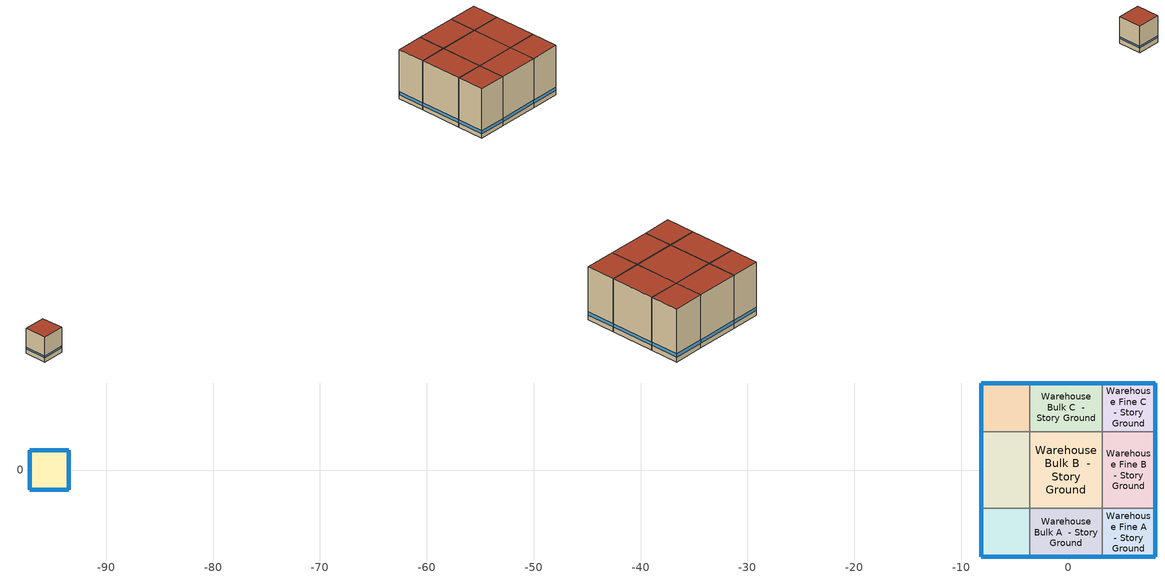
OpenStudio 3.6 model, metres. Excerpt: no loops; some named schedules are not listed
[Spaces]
Warehouse Bulk A end_a - Story Ground
 floor ground (Foundation F 126 Perim 914 Area 209): -8.14,-8.14 -8.14,-3.57 -3.57,-3.57 -3.57,-8.14 z0
 wall outside: -8.14,-3.57 -8.14,-8.14 -3.57,-8.14 z0:8.53
 wall to Warehouse Bulk B end_a - Story Ground: -3.57,-3.57 -8.14,-3.57 z0:8.53
 wall to Warehouse Bulk A  - Story Ground: -3.57,-8.14 -3.57,-3.57 z0:8.53
 window (Window U-0.75 SHGC 0.65): -8.14,-3.59 -8.14,-8.11 / -8.11,-8.14 -3.59,-8.14 z0.76:1.28
 roof outside: -3.57,-8.14 -3.57,-3.57 -8.14,-3.57 -8.14,-8.14 z8.53
Warehouse Bulk B end_a - Story Ground
 floor ground (Foundation F 126 Perim 714 Area 3263): -8.14,-3.57 -8.14,3.57 -3.57,3.57 -3.57,-3.57 z0
 wall outside: -8.14,3.57 -8.14,-3.57 z0:8.53
 wall to Warehouse Bulk C end_a - Story Ground: -3.57,3.57 -8.14,3.57 z0:8.53
 wall to Warehouse Bulk B  - Story Ground: -3.57,-3.57 -3.57,3.57 z0:8.53
 window (Window U-0.75 SHGC 0.65): -8.14,3.54 -8.14,-3.54 z0.76:1.28
 roof outside: -3.57,-3.57 -3.57,3.57 -8.14,3.57 -8.14,-3.57 z8.53
Warehouse Bulk C end_a - Story Ground
 floor ground (Foundation F 126 Perim 914 Area 209): -8.14,3.57 -8.14,8.14 -3.57,8.14 -3.57,3.57 z0
 wall outside: -3.57,8.14 -8.14,8.14 -8.14,3.57 z0:8.53
 wall to Warehouse Bulk C  - Story Ground: -3.57,3.57 -3.57,8.14 z0:8.53
 window (Window U-0.75 SHGC 0.65): -8.14,8.11 -8.14,3.59 / -3.59,8.14 -8.11,8.14 z0.76:1.28
 roof outside: -3.57,3.57 -3.57,8.14 -8.14,8.14 -8.14,3.57 z8.53
Warehouse Bulk A  - Story Ground
 floor ground (Foundation F 126 Perim 677 Area 3097): -3.57,-8.14 -3.57,-3.57 3.21,-3.57 3.21,-8.14 z0
 wall outside: -3.57,-8.14 3.21,-8.14 z0:8.53
 wall to Warehouse Bulk B  - Story Ground: 3.21,-3.57 -3.57,-3.57 z0:8.53
 wall to Warehouse Fine A  - Story Ground: 3.21,-8.14 3.21,-3.57 z0:8.53
 window (Window U-0.75 SHGC 0.65): -3.54,-8.14 3.18,-8.14 z0.76:1.28
 roof outside: 3.21,-8.14 3.21,-3.57 -3.57,-3.57 -3.57,-8.14 z8.53
Warehouse Bulk B  - Story Ground
 floor ground (Foundation F 126 Perim 0 Area 4835): -3.57,-3.57 -3.57,3.57 3.21,3.57 3.21,-3.57 z0
 wall to Warehouse Bulk C  - Story Ground: 3.21,3.57 -3.57,3.57 z0:8.53
 wall to Warehouse Fine B  - Story Ground: 3.21,-3.57 3.21,3.57 z0:8.53
 roof outside: 3.21,-3.57 3.21,3.57 -3.57,3.57 -3.57,-3.57 z8.53
Warehouse Bulk C  - Story Ground
 floor ground (Foundation F 126 Perim 677 Area 3097): -3.57,3.57 -3.57,8.14 3.21,8.14 3.21,3.57 z0
 wall outside: 3.21,8.14 -3.57,8.14 z0:8.53
 wall to Warehouse Fine C  - Story Ground: 3.21,3.57 3.21,8.14 z0:8.53
 window (Window U-0.75 SHGC 0.65): 3.18,8.14 -3.54,8.14 z0.76:1.28
 roof outside: 3.21,3.57 3.21,8.14 -3.57,8.14 -3.57,3.57 z8.53
Warehouse Fine A  - Story Ground
 floor ground (Foundation F 126 Perim 951 Area 2256): 3.21,-8.14 3.21,-3.57 8.14,-3.57 8.14,-8.14 z0
 wall outside: 3.21,-8.14 8.14,-8.14 8.14,-3.57 z0:8.53
 wall to Warehouse Fine B  - Story Ground: 8.14,-3.57 3.21,-3.57 z0:8.53
 window (Window U-0.75 SHGC 0.65): 3.23,-8.14 8.11,-8.14 / 8.14,-8.11 8.14,-3.59 z0.76:1.28
 roof outside: 8.14,-8.14 8.14,-3.57 3.21,-3.57 3.21,-8.14 z8.53
Warehouse Fine B  - Story Ground
 floor ground (Foundation F 126 Perim 714 Area 3521): 3.21,-3.57 3.21,3.57 8.14,3.57 8.14,-3.57 z0
 wall outside: 8.14,-3.57 8.14,3.57 z0:8.53
 wall to Warehouse Fine C  - Story Ground: 8.14,3.57 3.21,3.57 z0:8.53
 window (Window U-0.75 SHGC 0.65): 8.14,-3.54 8.14,3.54 z0.76:1.28
 roof outside: 8.14,-3.57 8.14,3.57 3.21,3.57 3.21,-3.57 z8.53
Warehouse Fine C  - Story Ground
 floor ground (Foundation F 126 Perim 951 Area 2256): 3.21,3.57 3.21,8.14 8.14,8.14 8.14,3.57 z0
 wall outside: 8.14,3.57 8.14,8.14 3.21,8.14 z0:8.53
 window (Window U-0.75 SHGC 0.65): 8.11,8.14 3.23,8.14 / 8.14,3.59 8.14,8.11 z0.76:1.28
 roof outside: 8.14,3.57 8.14,8.14 3.21,8.14 3.21,3.57 z8.53
Warehouse Office  - Story Ground
 floor ground (Foundation F 126 Perim 1478 Area 1366): -93.48,-1.85 -97.18,-1.85 -97.18,1.85 -93.48,1.85 z0
 wall outside: -97.18,-1.85 -93.48,-1.85 -93.48,1.85 -97.18,1.85 -97.18,-1.85 z0:4.27
 window (Window U-0.75 SHGC 0.65): -93.51,1.85 -97.15,1.85 / -97.18,1.82 -97.18,-1.82 / -93.48,-1.82 -93.48,1.82 / -97.15,-1.85 -93.51,-1.85 z0.76:1.02
 roof outside: -93.48,1.85 -97.18,1.85 -97.18,-1.85 -93.48,-1.85 z4.27
[Site]
Mobile Bates Field_AL_USA: Latitude {deg}=30.69; Longitude {deg}=-88.25; Time Zone {hr}=-6; Elevation {m}=67; Terrain=City
[Site:WaterMainsTemperature]
Calculation Method=Correlation; Annual Average Outdoor Air Temperature {C}=20.145; Maximum Difference In Monthly Average Outdoor Air Temperatures {deltaC}=19.61
[SizingPeriod:DesignDay] Daily Dry-Bulb Temperature Range {deltaC}=9.4; Barometric Pressure {Pa}=100523; Wind Speed {m/s}=3.3; Wind Direction {deg}=350; Rain Indicator=No; Snow Indicator=No; Day of Month=21; Month=7; Day Type=SummerDesignDay; Daylight Saving Time Indicator=No; Dry-Bulb Temperature Range Modifier Type=DefaultMultipliers; Solar Model Indicator=ASHRAETau; ASHRAE Clear Sky Optical Depth for Beam Irradiance=0.437; ASHRAE Clear Sky Optical Depth for Diffuse Irradiance=2.264
Name | Maximum Dry-Bulb Temperature {C} | Humidity Condition Type | Wetbulb or DewPoint at Maximum Dry-Bulb {C}
Mobile Bates Field Ann Clg .4% Condns DB=>MWB 1 | 34.3 | Wetbulb | 25
Mobile Bates Field Ann Clg .4% Condns WB=>MDB 1 | 31.4 | Wetbulb | 26.7
Mobile Bates Field Ann Clg 1% Condns DB=>MWB 1 | 33.3 | Wetbulb | 24.7
Mobile Bates Field Ann Clg 2% Condns DP=>MDB 1 | 27.7 | Dewpoint | 24.6
[ClimateZones]
Climate Zone Institution Name 1=ASHRAE; Climate Zone Document Name 1=ANSI/ASHRAE Standard 169; Climate Zone Document Year 1=2006; Climate Zone Value 1=ASHRAE 169-2013-2A
[Building]
ComStock DOE Ref 1980-2004|Warehouse: North Axis {deg}=135; Default Construction Set=ComStock DOE Ref 1980-2004 - Warehouse - ASHRAE 169-2013-2A; Default Schedule Set=Building Default Schedule Set; Standards Building Type=Warehouse
[Site:GroundTemperature:FCfactorMethod]
January Ground Temperature {C}=24.2; February Ground Temperature {C}=18.9; March Ground Temperature {C}=15.7; April Ground Temperature {C}=13.6; May Ground Temperature {C}=15.5; June Ground Temperature {C}=17.1; July Ground Temperature {C}=21.2; August Ground Temperature {C}=26.9; September Ground Temperature {C}=27.6; October Ground Temperature {C}=27.9; November Ground Temperature {C}=27.4; December Ground Temperature {C}=26.2
[Construction:FfactorGroundFloor] F-Factor {W/m-K}=1.26344
Name | Area {m2} | PerimeterExposed {m}
Foundation F 126 Perim 951 Area 2256 | 22.5572 | 9.50577
Foundation F 126 Perim 714 Area 3521 | 35.2095 | 7.13643
Foundation F 126 Perim 1478 Area 1366 | 13.6567 | 14.782
Foundation F 126 Perim 0 Area 4835 | 48.3468 | 0
Foundation F 126 Perim 677 Area 3097 | 30.9737 | 6.77465
Foundation F 126 Perim 914 Area 209 | 20.9032 | 9.144
Foundation F 126 Perim 714 Area 3263 | 32.6278 | 7.13643
[DefaultConstructionSet]
ComStock DOE Ref 1980-2004 - Warehouse - ASHRAE 169-2013-2A: Default Exterior Surface Constructions=Default Surface Constructions 1; Default Interior Surface Constructions=Default Surface Constructions 2; Default Ground Contact Surface Constructions=Default Surface Constructions 3; Default Exterior SubSurface Constructions=Default Sub Surface Constructions 1; Default Interior SubSurface Constructions=Default Sub Surface Constructions 2; Interior Partition Construction=Typical Interior Partition
[DefaultSurfaceConstructions]
Name | Floor Construction | Wall Construction | Roof Ceiling Construction
Default Surface Constructions 1 | Typical Insulated Exterior Mass Floor | Typical Insulated Wood Framed Exterior Wall R-6.67 | Typical Insulated Metal Building Roof R-10.0
Default Surface Constructions 2 | Typical Interior Floor | Typical Interior Wall | Typical Interior Ceiling
Default Surface Constructions 3 | Typical Insulated Carpeted 6in Slab Floor | Typical Insulated Basement Mass Wall
[Construction]
Typical Insulated Exterior Mass Floor: Typical Insulation R-5.37, 4 in. Normalweight Concrete Floor, Typical Carpet Pad
Typical Insulated Metal Building Roof R-10.0: Metal Roof Surface, Typical Insulation R-9.22
Typical Interior Floor: 100mm Normalweight concrete floor, CP02 CARPET PAD
Typical Interior Wall: G01 13mm gypsum board, G01 13mm gypsum board
Typical Interior Ceiling: CP02 CARPET PAD, 100mm Normalweight concrete floor
Typical Insulated Carpeted 6in Slab Floor: 6 in. Normalweight Concrete Floor, Typical Carpet Pad
Typical Insulated Basement Mass Wall: 8 in. Concrete Block Basement Wall
U 1.22 SHGC 0.25 Simple Glazing Window U-1.22 SHGC 0.25: U 1.22 SHGC 0.25 Simple Glazing U-1.22 SHGC 0.25
U 1.22 SHGC 0.25 Simple Glazing Window U-1.22 SHGC 0.25 1: U 1.22 SHGC 0.25 Simple Glazing U-1.22 SHGC 0.25 1
Typical Insulated Metal Door: F08 Metal surface, Typical Insulation R-4.49
Typical Overhead Door: Typical Insulation R-4.49
Typical Interior Window: Clear 3mm
Typical Interior Door; Typical Interior Partition: G05 25mm wood
Typical Insulated Wood Framed Exterior Wall R-6.67: 25mm Stucco, 5/8 in. Gypsum Board, Typical Insulation R-4.49, 5/8 in. Gypsum Board
InteriorFurnishings 1: Std Wood 6inch 1
Window U-0.75 SHGC 0.65: Simple Glazing Double - No LowE - Clear - Aluminum
[Material:NoMass] Roughness=Smooth; Thermal Absorptance=0.9; Solar Absorptance=0.7
Name | Thermal Resistance {m2-K/W} | Visible Absorptance
Typical Insulation R-5.37 | 0.944966 | 0.7
Typical Carpet Pad; CP02 CARPET PAD | 0.21648 | 0.8
Typical Insulation R-9.22 | 1.62372 | 0.7
Typical Insulation R-4.49 | 0.790346 | 0.7
[Material] Thermal Absorptance=0.9
Name | Roughness | Thickness {m} | Conductivity {W/m-K} | Density {kg/m3} | Specific Heat {J/kg-K} | Solar Absorptance | Visible Absorptance
4 in. Normalweight Concrete Floor | MediumRough | 0.1016 | 2.31 | 2322 | 832 | 0.7 | 0.7
Metal Roof Surface; F08 Metal surface | Smooth | 0.0008 | 45.28 | 7824 | 500 | 0.7 | 0.7
100mm Normalweight concrete floor | MediumRough | 0.1016 | 2.31045 | 2322 | 832.557 | 0.7 | 0.7
G01 13mm gypsum board | Smooth | 0.0127 | 0.160031 | 800.001 | 1090.73 | 0.7 | 0.5
6 in. Normalweight Concrete Floor | MediumRough | 0.1524 | 2.31 | 2322 | 832 | 0.7 | 0.7
8 in. Concrete Block Basement Wall | MediumRough | 0.2032 | 1.326 | 1842 | 912 | 0.7 | 0.7
G05 25mm wood | MediumSmooth | 0.0254 | 0.15 | 608 | 1630 | 0.5 | 0.5
25mm Stucco | Smooth | 0.0254 | 0.72 | 1856 | 840 | 0.7 | 0.7
5/8 in. Gypsum Board | MediumSmooth | 0.0159 | 0.16 | 800 | 1090 | 0.7 | 0.7
Std Wood 6inch 1 | MediumSmooth | 0.15 | 0.12 | 540 | 1210 | 0.7 | 0.7
[DefaultSubSurfaceConstructions]
Name | Fixed Window Construction | Operable Window Construction | Door Construction | Overhead Door Construction | Tubular Daylight Dome Construction | Tubular Daylight Diffuser Construction
Default Sub Surface Constructions 1 | U 1.22 SHGC 0.25 Simple Glazing Window U-1.22 SHGC 0.25 | U 1.22 SHGC 0.25 Simple Glazing Window U-1.22 SHGC 0.25 1 | Typical Insulated Metal Door | Typical Overhead Door | Typical Interior Window | Typical Interior Window
Default Sub Surface Constructions 2 | Typical Interior Window | Typical Interior Window | Typical Interior Door
[WindowMaterial:SimpleGlazingSystem]
Name | U-Factor {W/m2-K} | Solar Heat Gain Coefficient | Visible Transmittance
U 1.22 SHGC 0.25 Simple Glazing U-1.22 SHGC 0.25; U 1.22 SHGC 0.25 Simple Glazing U-1.22 SHGC 0.25 1 | 6.92748 | 0.25 | 0.11
Simple Glazing Double - No LowE - Clear - Aluminum | 4.23598 | 0.646 | 0.671
[WindowMaterial:Glazing]
Clear 3mm: Optical Data Type=SpectralAverage; Thickness {m}=0.003; Solar Transmittance at Normal Incidence=0.837; Front Side Solar Reflectance at Normal Incidence=0.075; Back Side Solar Reflectance at Normal Incidence=0.075; Visible Transmittance at Normal Incidence=0.898; Front Side Visible Reflectance at Normal Incidence=0.081; Back Side Visible Reflectance at Normal Incidence=0.081; Infrared Transmittance at Normal Incidence=0; Front Side Infrared Hemispherical Emissivity=0.84; Back Side Infrared Hemispherical Emissivity=0.84; Conductivity {W/m-K}=0.9; Dirt Correction Factor for Solar and Visible Transmittance=1; Solar Diffusing=No
[SpaceType] Standards Building Type=Warehouse
Name | Default Schedule Set | Design Specification Outdoor Air Object | Standards Space Type
Warehouse Office - ComStock DOE Ref 1980-2004 | Warehouse Office Schedule Set | Warehouse Office Ventilation | Office
Warehouse Fine - ComStock DOE Ref 1980-2004 | Warehouse Fine Schedule Set | Warehouse Fine Ventilation | Fine
Warehouse Bulk - ComStock DOE Ref 1980-2004 | Warehouse Bulk Schedule Set | Warehouse Bulk Ventilation | Bulk
[BuildingStory]
Story Ground: Nominal Z Coordinate {m}=0; Nominal Floor to Floor Height {m}=8.5344
[Space] Building Story=Story Ground
Name | Space Type | Thermal Zone
Warehouse Bulk A end_a - Story Ground | Warehouse Bulk - ComStock DOE Ref 1980-2004 | Zone Warehouse Bulk A end_a - Story Ground
Warehouse Bulk B end_a - Story Ground | Warehouse Bulk - ComStock DOE Ref 1980-2004 | Zone Warehouse Bulk B end_a - Story Ground
Warehouse Bulk C end_a - Story Ground | Warehouse Bulk - ComStock DOE Ref 1980-2004 | Zone Warehouse Bulk C end_a - Story Ground
Warehouse Bulk A  - Story Ground | Warehouse Bulk - ComStock DOE Ref 1980-2004 | Zone Warehouse Bulk A  - Story Ground
Warehouse Bulk B  - Story Ground | Warehouse Bulk - ComStock DOE Ref 1980-2004 | Zone Warehouse Bulk B  - Story Ground
Warehouse Bulk C  - Story Ground | Warehouse Bulk - ComStock DOE Ref 1980-2004 | Zone Warehouse Bulk C  - Story Ground
Warehouse Fine A  - Story Ground | Warehouse Fine - ComStock DOE Ref 1980-2004 | Zone Warehouse Fine A  - Story Ground
Warehouse Fine B  - Story Ground | Warehouse Fine - ComStock DOE Ref 1980-2004 | Zone Warehouse Fine B  - Story Ground
Warehouse Fine C  - Story Ground | Warehouse Fine - ComStock DOE Ref 1980-2004 | Zone Warehouse Fine C  - Story Ground
Warehouse Office  - Story Ground | Warehouse Office - ComStock DOE Ref 1980-2004 | Zone Warehouse Office  - Story Ground
[ThermalZone] Multiplier=1; Use Ideal Air Loads=No
Name | Thermostat
Zone Warehouse Bulk A end_a - Story Ground | Warehouse Bulk - ComStock DOE Ref 1980-2004 Thermostat 1
Zone Warehouse Bulk B end_a - Story Ground | Warehouse Bulk - ComStock DOE Ref 1980-2004 Thermostat 3
Zone Warehouse Bulk C end_a - Story Ground | Warehouse Bulk - ComStock DOE Ref 1980-2004 Thermostat 5
Zone Warehouse Bulk A  - Story Ground | Warehouse Bulk - ComStock DOE Ref 1980-2004 Thermostat
Zone Warehouse Bulk B  - Story Ground | Warehouse Bulk - ComStock DOE Ref 1980-2004 Thermostat 2
Zone Warehouse Bulk C  - Story Ground | Warehouse Bulk - ComStock DOE Ref 1980-2004 Thermostat 4
Zone Warehouse Fine A  - Story Ground | Warehouse Fine - ComStock DOE Ref 1980-2004 Thermostat
Zone Warehouse Fine B  - Story Ground | Warehouse Fine - ComStock DOE Ref 1980-2004 Thermostat 1
Zone Warehouse Fine C  - Story Ground | Warehouse Fine - ComStock DOE Ref 1980-2004 Thermostat 2
Zone Warehouse Office  - Story Ground | Warehouse Office - ComStock DOE Ref 1980-2004 Thermostat
[Lights:Definition] Design Level Calculation Method=Watts/Area; Fraction Visible=0.2; Return Air Fraction=0
Name | Watts per Space Floor Area {W/m2} | Fraction Radiant
Warehouse Bulk - ComStock DOE Ref 1980-2004 General Lights Definition | 3.24117 | 0.465
Warehouse Fine - ComStock DOE Ref 1980-2004 General Lights Definition | 6.6746 | 0.465
Warehouse Office - ComStock DOE Ref 1980-2004 General Lights Definition | 6.74433 | 0.31
[ElectricEquipment:Definition] Design Level Calculation Method=Watts/Area; Fraction Latent=0; Fraction Radiant=0.5; Fraction Lost=0
Name | Watts per Space Floor Area {W/m2}
Warehouse Bulk Elec Equip Definition | 8.8185
Warehouse Office Elec Equip Definition | 27.8263
[ElectricEquipment]
Name | Electric Equipment Definition | Space or SpaceType
Warehouse Bulk Elec Equip | Warehouse Bulk Elec Equip Definition | Warehouse Bulk - ComStock DOE Ref 1980-2004
Warehouse Office Elec Equip | Warehouse Office Elec Equip Definition | Warehouse Office - ComStock DOE Ref 1980-2004
[DesignSpecification:OutdoorAir] Outdoor Air Method=Sum
Name | Outdoor Air Flow per Floor Area {m3/s-m2} | Outdoor Air Flow per Person {m3/s-person}
Warehouse Bulk Ventilation; Warehouse Fine Ventilation | 0.000254
Warehouse Office Ventilation |  | 0.00943895
[DefaultScheduleSet]
Name | Number of People Schedule | People Activity Level Schedule | Lighting Schedule | Electric Equipment Schedule | Infiltration Schedule | Hours of Operation Schedule
Warehouse Bulk Schedule Set; Warehouse Fine Schedule Set | Warehouse Bldg Occ | Warehouse Activity | Warehouse BLDG_LIGHT_STORAGE_SCH | Warehouse Bldg Equip | Always On
Warehouse Office Schedule Set | Warehouse Bldg Occ | Warehouse Activity | Warehouse BLDG_LIGHT_OFFICE_SCH | Warehouse Office_Plug_SCH | Always On
Building Default Schedule Set |  |  |  |  |  | Building Hours of Operation NonResidential
[People:Definition]
Warehouse Office People Definition: Number of People Calculation Method=People/Area; People per Space Floor Area {person/m2}=0.0210973; Fraction Radiant=0.3
[People]
Warehouse Office People: People Definition=Warehouse Office People Definition; Space or SpaceType=Warehouse Office - ComStock DOE Ref 1980-2004; Work Efficiency Schedule=Work Efficiency Schedule; Clothing Insulation Schedule=Clothing Schedule; Air Velocity Schedule=Air Velocity Schedule; Multiplier=1
[Exterior:Lights:Definition]
Name | Design Level {W}
Parking Areas and Drives Def (W/ft^2) | 0.0497494
Building Facades Def (W/ft^2) | 0.25
Main Entries Def (W/ft) | 30
Other Doors Def (W/ft) | 25
[Exterior:Lights] Schedule=Always On Discrete; Control Option=AstronomicalClock
Name | Exterior Lights Definition | Multiplier
Parking Areas and Drives | Parking Areas and Drives Def (W/ft^2) | 1215
Building Facades | Building Facades Def (W/ft^2) | 6661.27
Main Entries | Main Entries Def (W/ft) | 8
Other Doors | Other Doors Def (W/ft) | 2.4
[ThermostatSetpoint:DualSetpoint]
Name | Heating Setpoint Temperature Schedule | Cooling Setpoint Temperature Schedule
Warehouse Bulk - ComStock DOE Ref 1980-2004 Thermostat; Warehouse Bulk - ComStock DOE Ref 1980-2004 Thermostat 1; Warehouse Bulk - ComStock DOE Ref 1980-2004 Thermostat 2; Warehouse Bulk - ComStock DOE Ref 1980-2004 Thermostat 3; Warehouse Bulk - ComStock DOE Ref 1980-2004 Thermostat 4; Warehouse Bulk - ComStock DOE Ref 1980-2004 Thermostat 5 | Warehouse HtgSetp BulkStorage | Warehouse ClgSetp BulkStorage
Warehouse Fine - ComStock DOE Ref 1980-2004 Thermostat; Warehouse Fine - ComStock DOE Ref 1980-2004 Thermostat 1; Warehouse Fine - ComStock DOE Ref 1980-2004 Thermostat 2 | Warehouse HtgSetp FineStorage | Warehouse ClgSetp FineStorage
Warehouse Office - ComStock DOE Ref 1980-2004 Thermostat | Warehouse HtgSetp | Warehouse Cooling Setpoint
[InternalMass:Definition]
Internal Mass Definition 2: Construction=InteriorFurnishings 1; Design Level Calculation Method=SurfaceArea/Area; Surface Area per Space Floor Area=2
[InternalMass] Internal Mass Definition=Internal Mass Definition 2; Multiplier=1
Name | Space or SpaceType
Warehouse Fine C  - Story Ground Mass | Warehouse Fine C  - Story Ground
Warehouse Fine B  - Story Ground Mass | Warehouse Fine B  - Story Ground
Warehouse Office  - Story Ground Mass | Warehouse Office  - Story Ground
Warehouse Fine A  - Story Ground Mass | Warehouse Fine A  - Story Ground
[Lights] Fraction Replaceable=1
Name | Lights Definition | Space or SpaceType
Warehouse Bulk - ComStock DOE Ref 1980-2004 General Lighting | Warehouse Bulk - ComStock DOE Ref 1980-2004 General Lights Definition | Warehouse Bulk - ComStock DOE Ref 1980-2004
Warehouse Fine - ComStock DOE Ref 1980-2004 General Lighting | Warehouse Fine - ComStock DOE Ref 1980-2004 General Lights Definition | Warehouse Fine - ComStock DOE Ref 1980-2004
Warehouse Office - ComStock DOE Ref 1980-2004 General Lighting | Warehouse Office - ComStock DOE Ref 1980-2004 General Lights Definition | Warehouse Office - ComStock DOE Ref 1980-2004
[SpaceInfiltration:DesignFlowRate] Design Flow Rate Calculation Method=Flow/ExteriorArea; Flow per Exterior Surface Area {m3/s-m2}=0.000826564; Velocity Term Coefficient=0
Name | Space or SpaceType | Schedule | Constant Term Coefficient | Temperature Term Coefficient | Velocity Squared Term Coefficient
Warehouse Fine C  - Story Ground HVAC On Infiltration | Warehouse Fine C  - Story Ground | Infiltration HVAC On Schedule | 0.0228 | -0.0016 | 0.0299
Warehouse Fine C  - Story Ground HVAC Off Infiltration | Warehouse Fine C  - Story Ground | Infiltration HVAC Off Schedule | 0 | 0.01 | 0.045
Warehouse Fine B  - Story Ground HVAC On Infiltration | Warehouse Fine B  - Story Ground | Infiltration HVAC On Schedule | 0.0228 | -0.0016 | 0.0299
Warehouse Fine B  - Story Ground HVAC Off Infiltration | Warehouse Fine B  - Story Ground | Infiltration HVAC Off Schedule | 0 | 0.01 | 0.045
Warehouse Office  - Story Ground HVAC On Infiltration | Warehouse Office  - Story Ground | Infiltration HVAC On Schedule | 0.0228 | -0.0016 | 0.0299
Warehouse Office  - Story Ground HVAC Off Infiltration | Warehouse Office  - Story Ground | Infiltration HVAC Off Schedule | 0 | 0.01 | 0.045
Warehouse Fine A  - Story Ground HVAC On Infiltration | Warehouse Fine A  - Story Ground | Infiltration HVAC On Schedule | 0.0228 | -0.0016 | 0.0299
Warehouse Fine A  - Story Ground HVAC Off Infiltration | Warehouse Fine A  - Story Ground | Infiltration HVAC Off Schedule | 0 | 0.01 | 0.045
Warehouse Bulk B  - Story Ground HVAC On Infiltration | Warehouse Bulk B  - Story Ground | Infiltration HVAC On Schedule | 0.0228 | -0.0016 | 0.0299
Warehouse Bulk B  - Story Ground HVAC Off Infiltration | Warehouse Bulk B  - Story Ground | Infiltration HVAC Off Schedule | 0 | 0.01 | 0.045
Warehouse Bulk A  - Story Ground HVAC On Infiltration | Warehouse Bulk A  - Story Ground | Infiltration HVAC On Schedule | 0.0228 | -0.0016 | 0.0299
Warehouse Bulk A  - Story Ground HVAC Off Infiltration | Warehouse Bulk A  - Story Ground | Infiltration HVAC Off Schedule | 0 | 0.01 | 0.045
Warehouse Bulk C  - Story Ground HVAC On Infiltration | Warehouse Bulk C  - Story Ground | Infiltration HVAC On Schedule | 0.0228 | -0.0016 | 0.0299
Warehouse Bulk C  - Story Ground HVAC Off Infiltration | Warehouse Bulk C  - Story Ground | Infiltration HVAC Off Schedule | 0 | 0.01 | 0.045
Warehouse Bulk C end_a - Story Ground HVAC On Infiltration | Warehouse Bulk C end_a - Story Ground | Infiltration HVAC On Schedule | 0.0228 | -0.0016 | 0.0299
Warehouse Bulk C end_a - Story Ground HVAC Off Infiltration | Warehouse Bulk C end_a - Story Ground | Infiltration HVAC Off Schedule | 0 | 0.01 | 0.045
Warehouse Bulk B end_a - Story Ground HVAC On Infiltration | Warehouse Bulk B end_a - Story Ground | Infiltration HVAC On Schedule | 0.0228 | -0.0016 | 0.0299
Warehouse Bulk B end_a - Story Ground HVAC Off Infiltration | Warehouse Bulk B end_a - Story Ground | Infiltration HVAC Off Schedule | 0 | 0.01 | 0.045
Warehouse Bulk A end_a - Story Ground HVAC On Infiltration | Warehouse Bulk A end_a - Story Ground | Infiltration HVAC On Schedule | 0.0228 | -0.0016 | 0.0299
Warehouse Bulk A end_a - Story Ground HVAC Off Infiltration | Warehouse Bulk A end_a - Story Ground | Infiltration HVAC Off Schedule | 0 | 0.01 | 0.045
[Schedule:Ruleset]
Name | Default Day Schedule | Summer Design Day Schedule | Winter Design Day Schedule
Warehouse Bldg Occ | Warehouse Bldg Occ Default | Warehouse Bldg Occ Summer Design Day | Warehouse Bldg Occ Winter Design Day
Warehouse Activity | Warehouse Activity Default | Warehouse Activity Summer Design Day | Warehouse Activity Winter Design Day
Warehouse BLDG_LIGHT_STORAGE_SCH | Warehouse BLDG_LIGHT_STORAGE_SCH Default | Warehouse BLDG_LIGHT_STORAGE_SCH Summer Design Day | Warehouse BLDG_LIGHT_STORAGE_SCH Winter Design Day
Warehouse Bldg Equip | Warehouse Bldg Equip Default | Warehouse Bldg Equip Summer Design Day | Warehouse Bldg Equip Winter Design Day
Always On | Always On Default
Clothing Schedule | Clothing Schedule Default Winter Clothes
Air Velocity Schedule | Air Velocity Schedule Default
Work Efficiency Schedule | Work Efficiency Schedule Default
Warehouse BLDG_LIGHT_OFFICE_SCH | Warehouse BLDG_LIGHT_OFFICE_SCH Default | Warehouse BLDG_LIGHT_OFFICE_SCH Summer Design Day | Warehouse BLDG_LIGHT_OFFICE_SCH Winter Design Day
Warehouse Office_Plug_SCH | Warehouse Office_Plug_SCH Default | Warehouse Office_Plug_SCH Summer Design Day | Warehouse Office_Plug_SCH Winter Design Day
Warehouse HtgSetp BulkStorage | Warehouse HtgSetp BulkStorage Default | Warehouse HtgSetp BulkStorage Summer Design Day | Warehouse HtgSetp BulkStorage Winter Design Day
Warehouse ClgSetp BulkStorage | Warehouse ClgSetp BulkStorage Default | Warehouse ClgSetp BulkStorage Summer Design Day | Warehouse ClgSetp BulkStorage Winter Design Day
Warehouse HtgSetp FineStorage | Warehouse HtgSetp FineStorage Default | Warehouse HtgSetp FineStorage Summer Design Day | Warehouse HtgSetp FineStorage Winter Design Day
Warehouse ClgSetp FineStorage | Warehouse ClgSetp FineStorage Default | Warehouse ClgSetp FineStorage Summer Design Day | Warehouse ClgSetp FineStorage Winter Design Day
Warehouse HtgSetp | Warehouse HtgSetp Default | Warehouse HtgSetp Summer Design Day | Warehouse HtgSetp Winter Design Day
Warehouse Cooling Setpoint | Warehouse Cooling Setpoint Default | Warehouse Cooling Setpoint Summer Design Day
Building Hours of Operation NonResidential | Building Hours of Operation NonResidential Default | Building Hours of Operation NonResidential Summer Design Day | Building Hours of Operation NonResidential Winter Design Day
Infiltration HVAC On Schedule | 10 Zone PVAV Occ Sch Default 3 | 10 Zone PVAV Occ Sch Summer Design Day 3 | 10 Zone PVAV Occ Sch Winter Design Day 3
Infiltration HVAC Off Schedule | Infiltration HVAC Off Schedule Default Day Schedule
[Schedule:Day]
Warehouse Bldg Occ Default: Yes, 4, 30, 0, 4, 40, 0.025, 4, 50, 0.05, 5, 0, 0.075, 5, 10, 0.1, 5, 20, 0.125, 5, 30, 0.15, 5, 40, 0.241667, 5, 50, 0.333333, 6, 0, 0.425, 6, 10, 0.516667, 6, 20, 0.608333, 6, 30, 0.7, 6, 40, 0.733333, 6, 50, 0.766667, 7, 0, 0.8, 7, 10, 0.833333, 7, 20, 0.866667, 7, 30, 0.9, 10, 52, 0.9, 11, 2, 0.833333, 11, 12, 0.766667, 11, 22, 0.7, 11, 32, 0.633333, 11, 42, 0.566667, 11, 52, 0.5, 12, 2, 0.558333, 12, 12, 0.616667, 12, 22, 0.675, 12, 32, 0.733333, 12, 42, 0.791667, 12, 52, 0.85, 16, 15, 0.85, 16, 25, 0.741667, 16, 35, 0.633333, 16, 45, 0.525, 16, 55, 0.416667, 17, 5, 0.308333, 17, 15, 0.2, 17, 25, 0.166667, 17, 35, 0.133333, 17, 45, 0.1, 17, 55, 0.0666667, 18, 5, 0.0333333, 18, 15, 0, 24, 0, 0
Warehouse Bldg Occ Summer Design Day; Warehouse BLDG_LIGHT_STORAGE_SCH Summer Design Day; Building Hours of Operation NonResidential Winter Design Day; Building Hours of Operation NonResidential Summer Design Day; 10 Zone PVAV Occ Sch Summer Design Day 3; 10 Zone PVAV Occ Sch Winter Design Day 3: 24, 0, 1
Warehouse Bldg Occ Winter Design Day; Warehouse BLDG_LIGHT_STORAGE_SCH Winter Design Day: 24, 0, 0
Warehouse Activity Default: Yes, 24, 0, 120
Warehouse Activity Winter Design Day; Warehouse Activity Summer Design Day: 24, 0, 120
Warehouse BLDG_LIGHT_STORAGE_SCH Default: Yes, 10, 15, 0.1, 24, 0, 0.1
Warehouse Bldg Equip Default: Yes, 6, 0, 0.25, 17, 45, 1, 24, 0, 0.25
Warehouse Bldg Equip Summer Design Day: 8, 0, 0.25, 17, 0, 1, 24, 0, 0.25
Warehouse HtgSetp BulkStorage Default: Yes, 24, 0, 7.2
Warehouse HtgSetp BulkStorage Winter Design Day; Warehouse HtgSetp BulkStorage Summer Design Day: 24, 0, 7.2
Warehouse ClgSetp BulkStorage Default: Yes, 24, 0, 50
Warehouse ClgSetp BulkStorage Winter Design Day; Warehouse ClgSetp BulkStorage Summer Design Day: 24, 0, 50
Warehouse HtgSetp FineStorage Default: Yes, 24, 0, 15.56
Warehouse HtgSetp FineStorage Winter Design Day; Warehouse HtgSetp FineStorage Summer Design Day: 24, 0, 15.56
Warehouse ClgSetp FineStorage Default: Yes, 24, 0, 26.7
Warehouse ClgSetp FineStorage Winter Design Day; Warehouse ClgSetp FineStorage Summer Design Day: 24, 0, 26.7
Warehouse HtgSetp Default: Yes, 4, 0, 18.3222, 18, 45, 21.1, 24, 0, 18.3222
Warehouse HtgSetp Winter Design Day; Warehouse HtgSetp Summer Design Day: 6, 0, 15.6, 7, 0, 17.8, 8, 0, 20, 18, 0, 21, 24, 0, 15.6
Warehouse Cooling Setpoint Default: Yes, 10, 15, 24, 24, 0, 24
Warehouse Cooling Setpoint Summer Design Day: 6, 0, 30, 17, 0, 24, 24, 0, 30
Building Hours of Operation NonResidential Default: 6, 0, 0, 16, 45, 1, 24, 0, 0
10 Zone PVAV Occ Sch Default 3: 5, 20, 0, 17, 25, 1, 24, 0, 0
Infiltration HVAC Off Schedule Default Day Schedule: 5, 20, 1, 17, 25, 0, 24, 0, 1
[Schedule:Rule]
Schedule Rule 1: Schedule Ruleset=Warehouse Bldg Occ; Rule Order=0; Day Schedule=Warehouse Bldg Occ WntrDsn|Wknd Day; Apply Sunday=Yes; Apply Saturday=Yes; Date Specification Type=DateRange; Start Month=1; Start Day=1; End Month=12; End Day=31
Schedule Rule 2: Schedule Ruleset=Warehouse BLDG_LIGHT_STORAGE_SCH; Rule Order=0; Day Schedule=Warehouse BLDG_LIGHT_STORAGE_SCH Wkdy Day; Date Specification Type=DateRange; Start Month=1; Start Day=1; End Month=12; End Day=31; Apply Monday=Yes; Apply Tuesday=Yes; Apply Wednesday=Yes; Apply Thursday=Yes; Apply Friday=Yes
Schedule Rule 8: Schedule Ruleset=Warehouse HtgSetp; Rule Order=1; Day Schedule=Warehouse HtgSetp Sat Day; Apply Saturday=Yes; Date Specification Type=DateRange; Start Month=1; Start Day=1; End Month=12; End Day=31
Schedule Rule 9: Schedule Ruleset=Warehouse HtgSetp; Rule Order=0; Day Schedule=Warehouse HtgSetp Sun Day; Apply Sunday=Yes; Date Specification Type=DateRange; Start Month=1; Start Day=1; End Month=12; End Day=31
Schedule Rule 10: Schedule Ruleset=Warehouse Cooling Setpoint; Rule Order=1; Day Schedule=Warehouse Cooling Setpoint Sat Day; Apply Saturday=Yes; Date Specification Type=DateRange; Start Month=1; Start Day=1; End Month=12; End Day=31
Schedule Rule 11: Schedule Ruleset=Warehouse Cooling Setpoint; Rule Order=0; Day Schedule=Warehouse Cooling Setpoint Wkdy|SmrDsn Day; Date Specification Type=DateRange; Start Month=1; Start Day=1; End Month=12; End Day=31; Apply Monday=Yes; Apply Tuesday=Yes; Apply Wednesday=Yes; Apply Thursday=Yes; Apply Friday=Yes
Building Hours of Operation NonResidential Sunday Rule: Schedule Ruleset=Building Hours of Operation NonResidential; Rule Order=0; Day Schedule=Building Hours of Operation NonResidential Sunday; Apply Sunday=Yes; Apply Saturday=Yes; Date Specification Type=DateRange; Start Month=1; Start Day=1; End Month=12; End Day=31
autogen Warehouse Activity 0: Schedule Ruleset=Warehouse Activity; Rule Order=0; Day Schedule=autogen Warehouse Activity 0_day_sch; Apply Sunday=Yes; Apply Saturday=Yes; Date Specification Type=SpecificDates; Apply Monday=Yes; Apply Tuesday=Yes; Apply Wednesday=Yes; Apply Thursday=Yes; Apply Friday=Yes; Specific Month 1=1; Specific Day 1=2; Specific Month 2=1; Specific Day 2=3; Specific Month 3=1; Specific Day 3=9; Specific Month 4=1; Specific Day 4=10; Specific Month 5=1; Specific Day 5=16; Specific Month 6=1; Specific Day 6=17; Specific Month 7=1; Specific Day 7=23; Specific Month 8=1; Specific Day 8=24; Specific Month 9=1; Specific Day 9=30; Specific Month 10=1; Specific Day 10=31; Specific Month 11=2; Specific Day 11=6; Specific Month 12=2; Specific Day 12=7; Specific Month 13=2; Specific Day 13=13; Specific Month 14=2; Specific Day 14=14; Specific Month 15=2; Specific Day 15=20; Specific Month 16=2; Specific Day 16=21; Specific Month 17=2; Specific Day 17=27; Specific Month 18=2; Specific Day 18=28; Specific Month 19=3; Specific Day 19=6; Specific Month 20=3; Specific Day 20=7; Specific Month 21=3; Specific Day 21=13; Specific Month 22=3; Specific Day 22=14; Specific Month 23=3; Specific Day 23=20; Specific Month 24=3; Specific Day 24=21; Specific Month 25=3; Specific Day 25=27; Specific Month 26=3; Specific Day 26=28; Specific Month 27=4; Specific Day 27=3; Specific Month 28=4; Specific Day 28=4; Specific Month 29=4; Specific Day 29=10; Specific Month 30=4; Specific Day 30=11; Specific Month 31=4; Specific Day 31=17; Specific Month 32=4; Specific Day 32=18; Specific Month 33=4; Specific Day 33=24; Specific Month 34=4; Specific Day 34=25; Specific Month 35=5; Specific Day 35=1; Specific Month 36=5; Specific Day 36=2; Specific Month 37=5; Specific Day 37=8; Specific Month 38=5; Specific Day 38=9; Specific Month 39=5; Specific Day 39=15; Specific Month 40=5; Specific Day 40=16; Specific Month 41=5; Specific Day 41=22; Specific Month 42=5; Specific Day 42=23; Specific Month 43=5; Specific Day 43=29; Specific Month 44=5; Specific Day 44=30; Specific Month 45=6; Specific Day 45=5; Specific Month 46=6; Specific Day 46=6; Specific Month 47=6; Specific Day 47=12; Specific Month 48=6; Specific Day 48=13; Specific Month 49=6; Specific Day 49=19; Specific Month 50=6; Specific Day 50=20; Specific Month 51=6; Specific Day 51=26; Specific Month 52=6; Specific Day 52=27; Specific Month 53=7; Specific Day 53=3; Specific Month 54=7; Specific Day 54=4; Specific Month 55=7; Specific Day 55=10; Specific Month 56=7; Specific Day 56=11; Specific Month 57=7; Specific Day 57=17; Specific Month 58=7; Specific Day 58=18; Specific Month 59=7; Specific Day 59=24; Specific Month 60=7; Specific Day 60=25; Specific Month 61=7; Specific Day 61=31; Specific Month 62=8; Specific Day 62=1; Specific Month 63=8; Specific Day 63=7; Specific Month 64=8; Specific Day 64=8; Specific Month 65=8; Specific Day 65=14; Specific Month 66=8; Specific Day 66=15; Specific Month 67=8; Specific Day 67=21; Specific Month 68=8; Specific Day 68=22; Specific Month 69=8; Specific Day 69=28; Specific Month 70=8; Specific Day 70=29; Specific Month 71=9; Specific Day 71=4; Specific Month 72=9; Specific Day 72=5; Specific Month 73=9; Specific Day 73=11; Specific Month 74=9; Specific Day 74=12; Specific Month 75=9; Specific Day 75=18; Specific Month 76=9; Specific Day 76=19; Specific Month 77=9; Specific Day 77=25; Specific Month 78=9; Specific Day 78=26; Specific Month 79=10; Specific Day 79=2; Specific Month 80=10; Specific Day 80=3; Specific Month 81=10; Specific Day 81=9; Specific Month 82=10; Specific Day 82=10; Specific Month 83=10; Specific Day 83=16; Specific Month 84=10; Specific Day 84=17; Specific Month 85=10; Specific Day 85=23; Specific Month 86=10; Specific Day 86=24; Specific Month 87=10; Specific Day 87=30; Specific Month 88=10; Specific Day 88=31; Specific Month 89=11; Specific Day 89=6; Specific Month 90=11; Specific Day 90=7; Specific Month 91=11; Specific Day 91=13; Specific Month 92=11; Specific Day 92=14; Specific Month 93=11; Specific Day 93=20; Specific Month 94=11; Specific Day 94=21; Specific Month 95=11; Specific Day 95=27; Specific Month 96=11; Specific Day 96=28; Specific Month 97=12; Specific Day 97=4; Specific Month 98=12; Specific Day 98=5; Specific Month 99=12; Specific Day 99=11; Specific Month 100=12; Specific Day 100=12; Specific Month 101=12; Specific Day 101=18; Specific Month 102=12; Specific Day 102=19; Specific Month 103=12; Specific Day 103=25; Specific Month 104=12; Specific Day 104=26
autogen Warehouse ClgSetp BulkStorage 0: Schedule Ruleset=Warehouse ClgSetp BulkStorage; Rule Order=0; Day Schedule=autogen Warehouse ClgSetp BulkStorage 0_day_sch; Apply Sunday=Yes; Apply Saturday=Yes; Date Specification Type=SpecificDates; Apply Monday=Yes; Apply Tuesday=Yes; Apply Wednesday=Yes; Apply Thursday=Yes; Apply Friday=Yes; Specific Month 1=1; Specific Day 1=2; Specific Month 2=1; Specific Day 2=3; Specific Month 3=1; Specific Day 3=9; Specific Month 4=1; Specific Day 4=10; Specific Month 5=1; Specific Day 5=16; Specific Month 6=1; Specific Day 6=17; Specific Month 7=1; Specific Day 7=23; Specific Month 8=1; Specific Day 8=24; Specific Month 9=1; Specific Day 9=30; Specific Month 10=1; Specific Day 10=31; Specific Month 11=2; Specific Day 11=6; Specific Month 12=2; Specific Day 12=7; Specific Month 13=2; Specific Day 13=13; Specific Month 14=2; Specific Day 14=14; Specific Month 15=2; Specific Day 15=20; Specific Month 16=2; Specific Day 16=21; Specific Month 17=2; Specific Day 17=27; Specific Month 18=2; Specific Day 18=28; Specific Month 19=3; Specific Day 19=6; Specific Month 20=3; Specific Day 20=7; Specific Month 21=3; Specific Day 21=13; Specific Month 22=3; Specific Day 22=14; Specific Month 23=3; Specific Day 23=20; Specific Month 24=3; Specific Day 24=21; Specific Month 25=3; Specific Day 25=27; Specific Month 26=3; Specific Day 26=28; Specific Month 27=4; Specific Day 27=3; Specific Month 28=4; Specific Day 28=4; Specific Month 29=4; Specific Day 29=10; Specific Month 30=4; Specific Day 30=11; Specific Month 31=4; Specific Day 31=17; Specific Month 32=4; Specific Day 32=18; Specific Month 33=4; Specific Day 33=24; Specific Month 34=4; Specific Day 34=25; Specific Month 35=5; Specific Day 35=1; Specific Month 36=5; Specific Day 36=2; Specific Month 37=5; Specific Day 37=8; Specific Month 38=5; Specific Day 38=9; Specific Month 39=5; Specific Day 39=15; Specific Month 40=5; Specific Day 40=16; Specific Month 41=5; Specific Day 41=22; Specific Month 42=5; Specific Day 42=23; Specific Month 43=5; Specific Day 43=29; Specific Month 44=5; Specific Day 44=30; Specific Month 45=6; Specific Day 45=5; Specific Month 46=6; Specific Day 46=6; Specific Month 47=6; Specific Day 47=12; Specific Month 48=6; Specific Day 48=13; Specific Month 49=6; Specific Day 49=19; Specific Month 50=6; Specific Day 50=20; Specific Month 51=6; Specific Day 51=26; Specific Month 52=6; Specific Day 52=27; Specific Month 53=7; Specific Day 53=3; Specific Month 54=7; Specific Day 54=4; Specific Month 55=7; Specific Day 55=10; Specific Month 56=7; Specific Day 56=11; Specific Month 57=7; Specific Day 57=17; Specific Month 58=7; Specific Day 58=18; Specific Month 59=7; Specific Day 59=24; Specific Month 60=7; Specific Day 60=25; Specific Month 61=7; Specific Day 61=31; Specific Month 62=8; Specific Day 62=1; Specific Month 63=8; Specific Day 63=7; Specific Month 64=8; Specific Day 64=8; Specific Month 65=8; Specific Day 65=14; Specific Month 66=8; Specific Day 66=15; Specific Month 67=8; Specific Day 67=21; Specific Month 68=8; Specific Day 68=22; Specific Month 69=8; Specific Day 69=28; Specific Month 70=8; Specific Day 70=29; Specific Month 71=9; Specific Day 71=4; Specific Month 72=9; Specific Day 72=5; Specific Month 73=9; Specific Day 73=11; Specific Month 74=9; Specific Day 74=12; Specific Month 75=9; Specific Day 75=18; Specific Month 76=9; Specific Day 76=19; Specific Month 77=9; Specific Day 77=25; Specific Month 78=9; Specific Day 78=26; Specific Month 79=10; Specific Day 79=2; Specific Month 80=10; Specific Day 80=3; Specific Month 81=10; Specific Day 81=9; Specific Month 82=10; Specific Day 82=10; Specific Month 83=10; Specific Day 83=16; Specific Month 84=10; Specific Day 84=17; Specific Month 85=10; Specific Day 85=23; Specific Month 86=10; Specific Day 86=24; Specific Month 87=10; Specific Day 87=30; Specific Month 88=10; Specific Day 88=31; Specific Month 89=11; Specific Day 89=6; Specific Month 90=11; Specific Day 90=7; Specific Month 91=11; Specific Day 91=13; Specific Month 92=11; Specific Day 92=14; Specific Month 93=11; Specific Day 93=20; Specific Month 94=11; Specific Day 94=21; Specific Month 95=11; Specific Day 95=27; Specific Month 96=11; Specific Day 96=28; Specific Month 97=12; Specific Day 97=4; Specific Month 98=12; Specific Day 98=5; Specific Month 99=12; Specific Day 99=11; Specific Month 100=12; Specific Day 100=12; Specific Month 101=12; Specific Day 101=18; Specific Month 102=12; Specific Day 102=19; Specific Month 103=12; Specific Day 103=25; Specific Month 104=12; Specific Day 104=26
autogen Warehouse ClgSetp FineStorage 0: Schedule Ruleset=Warehouse ClgSetp FineStorage; Rule Order=0; Day Schedule=autogen Warehouse ClgSetp FineStorage 0_day_sch; Apply Sunday=Yes; Apply Saturday=Yes; Date Specification Type=SpecificDates; Apply Monday=Yes; Apply Tuesday=Yes; Apply Wednesday=Yes; Apply Thursday=Yes; Apply Friday=Yes; Specific Month 1=1; Specific Day 1=2; Specific Month 2=1; Specific Day 2=3; Specific Month 3=1; Specific Day 3=9; Specific Month 4=1; Specific Day 4=10; Specific Month 5=1; Specific Day 5=16; Specific Month 6=1; Specific Day 6=17; Specific Month 7=1; Specific Day 7=23; Specific Month 8=1; Specific Day 8=24; Specific Month 9=1; Specific Day 9=30; Specific Month 10=1; Specific Day 10=31; Specific Month 11=2; Specific Day 11=6; Specific Month 12=2; Specific Day 12=7; Specific Month 13=2; Specific Day 13=13; Specific Month 14=2; Specific Day 14=14; Specific Month 15=2; Specific Day 15=20; Specific Month 16=2; Specific Day 16=21; Specific Month 17=2; Specific Day 17=27; Specific Month 18=2; Specific Day 18=28; Specific Month 19=3; Specific Day 19=6; Specific Month 20=3; Specific Day 20=7; Specific Month 21=3; Specific Day 21=13; Specific Month 22=3; Specific Day 22=14; Specific Month 23=3; Specific Day 23=20; Specific Month 24=3; Specific Day 24=21; Specific Month 25=3; Specific Day 25=27; Specific Month 26=3; Specific Day 26=28; Specific Month 27=4; Specific Day 27=3; Specific Month 28=4; Specific Day 28=4; Specific Month 29=4; Specific Day 29=10; Specific Month 30=4; Specific Day 30=11; Specific Month 31=4; Specific Day 31=17; Specific Month 32=4; Specific Day 32=18; Specific Month 33=4; Specific Day 33=24; Specific Month 34=4; Specific Day 34=25; Specific Month 35=5; Specific Day 35=1; Specific Month 36=5; Specific Day 36=2; Specific Month 37=5; Specific Day 37=8; Specific Month 38=5; Specific Day 38=9; Specific Month 39=5; Specific Day 39=15; Specific Month 40=5; Specific Day 40=16; Specific Month 41=5; Specific Day 41=22; Specific Month 42=5; Specific Day 42=23; Specific Month 43=5; Specific Day 43=29; Specific Month 44=5; Specific Day 44=30; Specific Month 45=6; Specific Day 45=5; Specific Month 46=6; Specific Day 46=6; Specific Month 47=6; Specific Day 47=12; Specific Month 48=6; Specific Day 48=13; Specific Month 49=6; Specific Day 49=19; Specific Month 50=6; Specific Day 50=20; Specific Month 51=6; Specific Day 51=26; Specific Month 52=6; Specific Day 52=27; Specific Month 53=7; Specific Day 53=3; Specific Month 54=7; Specific Day 54=4; Specific Month 55=7; Specific Day 55=10; Specific Month 56=7; Specific Day 56=11; Specific Month 57=7; Specific Day 57=17; Specific Month 58=7; Specific Day 58=18; Specific Month 59=7; Specific Day 59=24; Specific Month 60=7; Specific Day 60=25; Specific Month 61=7; Specific Day 61=31; Specific Month 62=8; Specific Day 62=1; Specific Month 63=8; Specific Day 63=7; Specific Month 64=8; Specific Day 64=8; Specific Month 65=8; Specific Day 65=14; Specific Month 66=8; Specific Day 66=15; Specific Month 67=8; Specific Day 67=21; Specific Month 68=8; Specific Day 68=22; Specific Month 69=8; Specific Day 69=28; Specific Month 70=8; Specific Day 70=29; Specific Month 71=9; Specific Day 71=4; Specific Month 72=9; Specific Day 72=5; Specific Month 73=9; Specific Day 73=11; Specific Month 74=9; Specific Day 74=12; Specific Month 75=9; Specific Day 75=18; Specific Month 76=9; Specific Day 76=19; Specific Month 77=9; Specific Day 77=25; Specific Month 78=9; Specific Day 78=26; Specific Month 79=10; Specific Day 79=2; Specific Month 80=10; Specific Day 80=3; Specific Month 81=10; Specific Day 81=9; Specific Month 82=10; Specific Day 82=10; Specific Month 83=10; Specific Day 83=16; Specific Month 84=10; Specific Day 84=17; Specific Month 85=10; Specific Day 85=23; Specific Month 86=10; Specific Day 86=24; Specific Month 87=10; Specific Day 87=30; Specific Month 88=10; Specific Day 88=31; Specific Month 89=11; Specific Day 89=6; Specific Month 90=11; Specific Day 90=7; Specific Month 91=11; Specific Day 91=13; Specific Month 92=11; Specific Day 92=14; Specific Month 93=11; Specific Day 93=20; Specific Month 94=11; Specific Day 94=21; Specific Month 95=11; Specific Day 95=27; Specific Month 96=11; Specific Day 96=28; Specific Month 97=12; Specific Day 97=4; Specific Month 98=12; Specific Day 98=5; Specific Month 99=12; Specific Day 99=11; Specific Month 100=12; Specific Day 100=12; Specific Month 101=12; Specific Day 101=18; Specific Month 102=12; Specific Day 102=19; Specific Month 103=12; Specific Day 103=25; Specific Month 104=12; Specific Day 104=26
autogen Warehouse HtgSetp BulkStorage 0: Schedule Ruleset=Warehouse HtgSetp BulkStorage; Rule Order=0; Day Schedule=autogen Warehouse HtgSetp BulkStorage 0_day_sch; Apply Sunday=Yes; Apply Saturday=Yes; Date Specification Type=SpecificDates; Apply Monday=Yes; Apply Tuesday=Yes; Apply Wednesday=Yes; Apply Thursday=Yes; Apply Friday=Yes; Specific Month 1=1; Specific Day 1=2; Specific Month 2=1; Specific Day 2=3; Specific Month 3=1; Specific Day 3=9; Specific Month 4=1; Specific Day 4=10; Specific Month 5=1; Specific Day 5=16; Specific Month 6=1; Specific Day 6=17; Specific Month 7=1; Specific Day 7=23; Specific Month 8=1; Specific Day 8=24; Specific Month 9=1; Specific Day 9=30; Specific Month 10=1; Specific Day 10=31; Specific Month 11=2; Specific Day 11=6; Specific Month 12=2; Specific Day 12=7; Specific Month 13=2; Specific Day 13=13; Specific Month 14=2; Specific Day 14=14; Specific Month 15=2; Specific Day 15=20; Specific Month 16=2; Specific Day 16=21; Specific Month 17=2; Specific Day 17=27; Specific Month 18=2; Specific Day 18=28; Specific Month 19=3; Specific Day 19=6; Specific Month 20=3; Specific Day 20=7; Specific Month 21=3; Specific Day 21=13; Specific Month 22=3; Specific Day 22=14; Specific Month 23=3; Specific Day 23=20; Specific Month 24=3; Specific Day 24=21; Specific Month 25=3; Specific Day 25=27; Specific Month 26=3; Specific Day 26=28; Specific Month 27=4; Specific Day 27=3; Specific Month 28=4; Specific Day 28=4; Specific Month 29=4; Specific Day 29=10; Specific Month 30=4; Specific Day 30=11; Specific Month 31=4; Specific Day 31=17; Specific Month 32=4; Specific Day 32=18; Specific Month 33=4; Specific Day 33=24; Specific Month 34=4; Specific Day 34=25; Specific Month 35=5; Specific Day 35=1; Specific Month 36=5; Specific Day 36=2; Specific Month 37=5; Specific Day 37=8; Specific Month 38=5; Specific Day 38=9; Specific Month 39=5; Specific Day 39=15; Specific Month 40=5; Specific Day 40=16; Specific Month 41=5; Specific Day 41=22; Specific Month 42=5; Specific Day 42=23; Specific Month 43=5; Specific Day 43=29; Specific Month 44=5; Specific Day 44=30; Specific Month 45=6; Specific Day 45=5; Specific Month 46=6; Specific Day 46=6; Specific Month 47=6; Specific Day 47=12; Specific Month 48=6; Specific Day 48=13; Specific Month 49=6; Specific Day 49=19; Specific Month 50=6; Specific Day 50=20; Specific Month 51=6; Specific Day 51=26; Specific Month 52=6; Specific Day 52=27; Specific Month 53=7; Specific Day 53=3; Specific Month 54=7; Specific Day 54=4; Specific Month 55=7; Specific Day 55=10; Specific Month 56=7; Specific Day 56=11; Specific Month 57=7; Specific Day 57=17; Specific Month 58=7; Specific Day 58=18; Specific Month 59=7; Specific Day 59=24; Specific Month 60=7; Specific Day 60=25; Specific Month 61=7; Specific Day 61=31; Specific Month 62=8; Specific Day 62=1; Specific Month 63=8; Specific Day 63=7; Specific Month 64=8; Specific Day 64=8; Specific Month 65=8; Specific Day 65=14; Specific Month 66=8; Specific Day 66=15; Specific Month 67=8; Specific Day 67=21; Specific Month 68=8; Specific Day 68=22; Specific Month 69=8; Specific Day 69=28; Specific Month 70=8; Specific Day 70=29; Specific Month 71=9; Specific Day 71=4; Specific Month 72=9; Specific Day 72=5; Specific Month 73=9; Specific Day 73=11; Specific Month 74=9; Specific Day 74=12; Specific Month 75=9; Specific Day 75=18; Specific Month 76=9; Specific Day 76=19; Specific Month 77=9; Specific Day 77=25; Specific Month 78=9; Specific Day 78=26; Specific Month 79=10; Specific Day 79=2; Specific Month 80=10; Specific Day 80=3; Specific Month 81=10; Specific Day 81=9; Specific Month 82=10; Specific Day 82=10; Specific Month 83=10; Specific Day 83=16; Specific Month 84=10; Specific Day 84=17; Specific Month 85=10; Specific Day 85=23; Specific Month 86=10; Specific Day 86=24; Specific Month 87=10; Specific Day 87=30; Specific Month 88=10; Specific Day 88=31; Specific Month 89=11; Specific Day 89=6; Specific Month 90=11; Specific Day 90=7; Specific Month 91=11; Specific Day 91=13; Specific Month 92=11; Specific Day 92=14; Specific Month 93=11; Specific Day 93=20; Specific Month 94=11; Specific Day 94=21; Specific Month 95=11; Specific Day 95=27; Specific Month 96=11; Specific Day 96=28; Specific Month 97=12; Specific Day 97=4; Specific Month 98=12; Specific Day 98=5; Specific Month 99=12; Specific Day 99=11; Specific Month 100=12; Specific Day 100=12; Specific Month 101=12; Specific Day 101=18; Specific Month 102=12; Specific Day 102=19; Specific Month 103=12; Specific Day 103=25; Specific Month 104=12; Specific Day 104=26
autogen Warehouse HtgSetp FineStorage 0: Schedule Ruleset=Warehouse HtgSetp FineStorage; Rule Order=0; Day Schedule=autogen Warehouse HtgSetp FineStorage 0_day_sch; Apply Sunday=Yes; Apply Saturday=Yes; Date Specification Type=SpecificDates; Apply Monday=Yes; Apply Tuesday=Yes; Apply Wednesday=Yes; Apply Thursday=Yes; Apply Friday=Yes; Specific Month 1=1; Specific Day 1=2; Specific Month 2=1; Specific Day 2=3; Specific Month 3=1; Specific Day 3=9; Specific Month 4=1; Specific Day 4=10; Specific Month 5=1; Specific Day 5=16; Specific Month 6=1; Specific Day 6=17; Specific Month 7=1; Specific Day 7=23; Specific Month 8=1; Specific Day 8=24; Specific Month 9=1; Specific Day 9=30; Specific Month 10=1; Specific Day 10=31; Specific Month 11=2; Specific Day 11=6; Specific Month 12=2; Specific Day 12=7; Specific Month 13=2; Specific Day 13=13; Specific Month 14=2; Specific Day 14=14; Specific Month 15=2; Specific Day 15=20; Specific Month 16=2; Specific Day 16=21; Specific Month 17=2; Specific Day 17=27; Specific Month 18=2; Specific Day 18=28; Specific Month 19=3; Specific Day 19=6; Specific Month 20=3; Specific Day 20=7; Specific Month 21=3; Specific Day 21=13; Specific Month 22=3; Specific Day 22=14; Specific Month 23=3; Specific Day 23=20; Specific Month 24=3; Specific Day 24=21; Specific Month 25=3; Specific Day 25=27; Specific Month 26=3; Specific Day 26=28; Specific Month 27=4; Specific Day 27=3; Specific Month 28=4; Specific Day 28=4; Specific Month 29=4; Specific Day 29=10; Specific Month 30=4; Specific Day 30=11; Specific Month 31=4; Specific Day 31=17; Specific Month 32=4; Specific Day 32=18; Specific Month 33=4; Specific Day 33=24; Specific Month 34=4; Specific Day 34=25; Specific Month 35=5; Specific Day 35=1; Specific Month 36=5; Specific Day 36=2; Specific Month 37=5; Specific Day 37=8; Specific Month 38=5; Specific Day 38=9; Specific Month 39=5; Specific Day 39=15; Specific Month 40=5; Specific Day 40=16; Specific Month 41=5; Specific Day 41=22; Specific Month 42=5; Specific Day 42=23; Specific Month 43=5; Specific Day 43=29; Specific Month 44=5; Specific Day 44=30; Specific Month 45=6; Specific Day 45=5; Specific Month 46=6; Specific Day 46=6; Specific Month 47=6; Specific Day 47=12; Specific Month 48=6; Specific Day 48=13; Specific Month 49=6; Specific Day 49=19; Specific Month 50=6; Specific Day 50=20; Specific Month 51=6; Specific Day 51=26; Specific Month 52=6; Specific Day 52=27; Specific Month 53=7; Specific Day 53=3; Specific Month 54=7; Specific Day 54=4; Specific Month 55=7; Specific Day 55=10; Specific Month 56=7; Specific Day 56=11; Specific Month 57=7; Specific Day 57=17; Specific Month 58=7; Specific Day 58=18; Specific Month 59=7; Specific Day 59=24; Specific Month 60=7; Specific Day 60=25; Specific Month 61=7; Specific Day 61=31; Specific Month 62=8; Specific Day 62=1; Specific Month 63=8; Specific Day 63=7; Specific Month 64=8; Specific Day 64=8; Specific Month 65=8; Specific Day 65=14; Specific Month 66=8; Specific Day 66=15; Specific Month 67=8; Specific Day 67=21; Specific Month 68=8; Specific Day 68=22; Specific Month 69=8; Specific Day 69=28; Specific Month 70=8; Specific Day 70=29; Specific Month 71=9; Specific Day 71=4; Specific Month 72=9; Specific Day 72=5; Specific Month 73=9; Specific Day 73=11; Specific Month 74=9; Specific Day 74=12; Specific Month 75=9; Specific Day 75=18; Specific Month 76=9; Specific Day 76=19; Specific Month 77=9; Specific Day 77=25; Specific Month 78=9; Specific Day 78=26; Specific Month 79=10; Specific Day 79=2; Specific Month 80=10; Specific Day 80=3; Specific Month 81=10; Specific Day 81=9; Specific Month 82=10; Specific Day 82=10; Specific Month 83=10; Specific Day 83=16; Specific Month 84=10; Specific Day 84=17; Specific Month 85=10; Specific Day 85=23; Specific Month 86=10; Specific Day 86=24; Specific Month 87=10; Specific Day 87=30; Specific Month 88=10; Specific Day 88=31; Specific Month 89=11; Specific Day 89=6; Specific Month 90=11; Specific Day 90=7; Specific Month 91=11; Specific Day 91=13; Specific Month 92=11; Specific Day 92=14; Specific Month 93=11; Specific Day 93=20; Specific Month 94=11; Specific Day 94=21; Specific Month 95=11; Specific Day 95=27; Specific Month 96=11; Specific Day 96=28; Specific Month 97=12; Specific Day 97=4; Specific Month 98=12; Specific Day 98=5; Specific Month 99=12; Specific Day 99=11; Specific Month 100=12; Specific Day 100=12; Specific Month 101=12; Specific Day 101=18; Specific Month 102=12; Specific Day 102=19; Specific Month 103=12; Specific Day 103=25; Specific Month 104=12; Specific Day 104=26
10 Zone PVAV Occ Sch Sunday Rule 3: Schedule Ruleset=Infiltration HVAC On Schedule; Rule Order=0; Day Schedule=10 Zone PVAV Occ Sch Sunday 3; Apply Sunday=Yes; Apply Saturday=Yes; Date Specification Type=DateRange; Start Month=1; Start Day=1; End Month=12; End Day=31
Infiltration HVAC Off Schedule Schedule Day 0 Rule: Schedule Ruleset=Infiltration HVAC Off Schedule; Rule Order=0; Day Schedule=Infiltration HVAC Off Schedule Schedule Day 0 1; Apply Sunday=Yes; Apply Saturday=Yes; Apply Monday=No; Apply Tuesday=No; Apply Wednesday=No; Apply Thursday=No; Apply Friday=No
[Schedule:Constant]
Always On Discrete: Value=1
